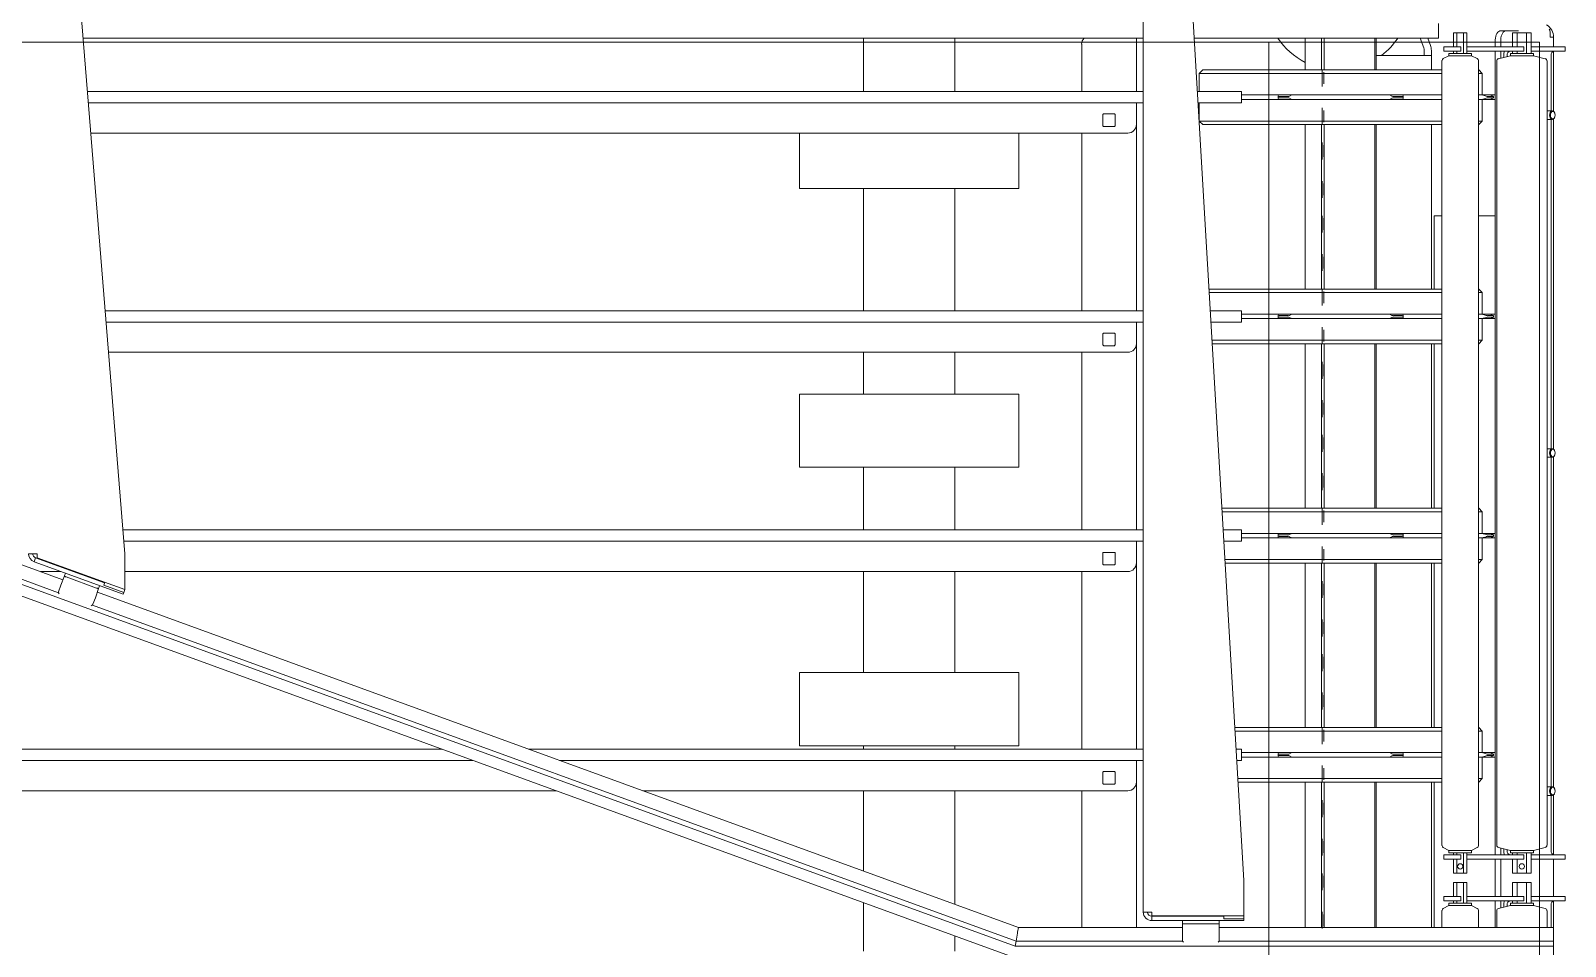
# Model space of a CAD drawing. Header units: millimetres. Extents: x -187347 to 135007, y -6415 to 292048.
# Drawn here: x -35767 to -34700, y 27703 to 28340 of the extents above; entities that cross this region are included whole.
import ezdxf

# ---------------------------------------------------------------- set-up
doc = ezdxf.new("R2010")
doc.units = ezdxf.units.MM
doc.header["$LTSCALE"] = 100
doc.layers.get('0').update_dxf_attribs({"lineweight": 18})
doc.layers.add('Layout Kromeka', color=1, linetype='Continuous', lineweight=5)

# ---------------------------------------------------------------- blocks, each defined once
blk = doc.blocks.new('A$Ca181df26')
at = {"color": 0}
for p, q in [((17.9, 295.5), (17.9, 1997.3)), ((206, 1997.3), (206, 295.5)), ((8.1, 931.5), (8.1, 923.8)), ((383.8, 931.5), (2142.1, 291.5)), ((8.1, 923.8), (382.4, 923.8)), ((8.1, 923.8), (8.1, 920.4)), ((8.1, 920.4), (8.1, 914.9)), ((8.1, 920.4), (240.7, 920.4)), ((240.7, 919.9), (240.7, 915.1)), ((266, 920.4), (381.8, 920.4)), ((266.1, 915.1), (266.1, 919.9)), ((380.8, 914.9), (381.8, 920.4)), ((381.8, 920.4), (382.4, 923.8)), ((381.8, 920.4), (1023.9, 686.7)), ((382.4, 923.8), (2140.8, 283.8)), ((424.4, 916.7), (424.4, 927.4)), ((487.9, 893.6), (487.9, 927.4)), ((8.1, 910.9), (8.1, 914.9)), ((8.1, 910.9), (240.7, 910.9)), ((8.1, 910.9), (8.1, 892.5)), ((9.9, 895.4), (9.9, 910.9)), ((12.7, 899.2), (12.7, 910.9)), ((47.6, 899.2), (47.6, 910.9)), ((48.7, 892.4), (48.7, 910.9)), ((60.3, 899), (60.3, 910.9)), ((85.7, 899), (85.7, 910.9)), ((91.1, 910.9), (91.1, 809.9)), ((93.1, 809.9), (93.1, 910.9)), ((131.4, 910.9), (131.4, 809.9)), ((132.4, 809.9), (132.4, 910.9)), ((167.5, 910.9), (167.5, 809.9)), ((169.4, 809.9), (169.4, 910.9)), ((180.9, 910.9), (180.9, 809.9)), ((240.7, 908.2), (240.7, 915.1)), ((240.7, 908.2), (240.7, 906.1)), ((264.5, 908.4), (242.2, 908.4)), ((266.1, 915.1), (266.1, 908.2)), ((266.1, 910.9), (380.1, 910.9)), ((266.1, 906.1), (266.1, 908.2)), ((298.1, 811.7), (298.1, 910.9)), ((336.2, 910.9), (336.2, 815.8)), ((380.7, 914.1), (380.1, 910.9)), ((380.1, 910.9), (1020.5, 677.8)), ((380.8, 914.9), (380.7, 914.1)), ((22.2, 895.6), (13.9, 897.7)), ((38.1, 895.6), (46.4, 897.7)), ((40.4, 896.2), (40.4, 895.4)), ((42.7, 895.4), (42.7, 896.8)), ((44.9, 892.4), (44.9, 897.3)), ((65.1, 895.6), (61.2, 897.6)), ((81, 895.6), (84.8, 897.6)), ((287.4, 906.1), (223.4, 906.1)), ((223.4, 906.1), (223.4, 904.8)), ((223.4, 902.8), (223.4, 904.8)), ((223.4, 904.8), (237.4, 904.8)), ((223.4, 902.8), (223.4, 878.1)), ((287.4, 902.8), (223.4, 902.8)), ((237.4, 902.8), (237.4, 904.8)), ((237.4, 903.1), (287.4, 903.1)), ((249.4, 903.1), (249.4, 902.8)), ((257.3, 903.1), (257.3, 902.8)), ((287.4, 906.1), (287.4, 903.1)), ((287.4, 900.1), (287.4, 902.8)), ((287.4, 900.1), (293.4, 900.1)), ((293.4, 900.1), (293.4, 230.9)), ((0, 892.4), (0.3, 892.4)), ((0, 889.4), (0, 892.4)), ((0.3, 889.4), (0, 889.4)), ((13.6, 892.4), (0.3, 892.4)), ((0.3, 889.4), (13.6, 889.4)), ((8.1, 889.4), (8.1, 863.4)), ((13.6, 892.4), (14, 892.4)), ((13.6, 889.4), (14, 889.4)), ((15.9, 892.4), (14, 892.4)), ((15.9, 889.4), (14, 889.4)), ((15.9, 892.4), (19.2, 892.4)), ((19.2, 889.4), (15.9, 889.4)), ((19.2, 892.4), (23.7, 892.4)), ((23.7, 889.4), (19.2, 889.4)), ((22.2, 895.6), (38.1, 895.6)), ((22.2, 895.6), (22.2, 894)), ((22.2, 894), (38.1, 894)), ((23.7, 894), (23.7, 879.7)), ((27, 894), (27, 879.7)), ((28.7, 892.4), (30.6, 892.4)), ((28.7, 892.4), (28.7, 889.4)), ((30.6, 889.4), (28.7, 889.4)), ((30.6, 892.4), (52.3, 892.4)), ((30.6, 889.4), (52.3, 889.4)), ((33.4, 894), (33.4, 892.4)), ((33.4, 889.4), (33.4, 879.7)), ((36.6, 894), (36.6, 892.4)), ((36.6, 889.4), (36.6, 879.7)), ((38.1, 895.6), (38.1, 894)), ((44.9, 863.4), (44.9, 889.4)), ((48.7, 863.4), (48.7, 889.4)), ((52.3, 892.4), (53.3, 892.4)), ((53.3, 889.4), (52.3, 889.4)), ((65.7, 892.4), (53.3, 892.4)), ((53.3, 889.4), (65.7, 889.4)), ((65.1, 895.6), (81, 895.6)), ((65.1, 895.6), (65.1, 894)), ((65.1, 894), (81, 894)), ((65.7, 892.4), (66.4, 892.4)), ((66.4, 889.4), (65.7, 889.4)), ((66.4, 892.4), (68.4, 892.4)), ((68.4, 889.4), (66.4, 889.4)), ((68.4, 894), (68.4, 879.7)), ((70.7, 894), (70.7, 879.7)), ((72.6, 892.4), (74.8, 892.4)), ((72.6, 889.4), (72.6, 892.4)), ((74.8, 889.4), (72.6, 889.4)), ((84.5, 892.4), (74.8, 892.4)), ((84.5, 889.4), (74.8, 889.4)), ((75.3, 894), (75.3, 892.4)), ((75.3, 889.4), (75.3, 879.7)), ((77.6, 894), (77.6, 892.4)), ((77.6, 889.4), (77.6, 879.7)), ((81, 895.6), (81, 894)), ((84.5, 892.4), (84.5, 889.4)), ((424.4, 815.8), (424.4, 894.8)), ((23.7, 879.7), (27, 879.7)), ((27, 879.7), (33.4, 879.7)), ((33.4, 879.7), (36.6, 879.7)), ((68.4, 879.7), (70.7, 879.7)), ((70.7, 879.7), (75.3, 879.7)), ((75.3, 879.7), (77.6, 879.7)), ((223.4, 878.1), (265.1, 172.8)), ((23.7, 873.1), (23.7, 858.9)), ((27, 873.1), (23.7, 873.1)), ((27, 873.1), (27, 858.9)), ((33.4, 873.1), (27, 873.1)), ((36.6, 873.1), (33.4, 873.1)), ((33.4, 873.1), (33.4, 863.4)), ((36.6, 873.1), (36.6, 863.4)), ((70.7, 873.1), (68.4, 873.1)), ((68.4, 873.1), (68.4, 858.9)), ((70.7, 873.1), (70.7, 858.9)), ((75.3, 873.1), (70.7, 873.1)), ((75.3, 873.1), (75.3, 863.4)), ((77.6, 873.1), (75.3, 873.1)), ((77.6, 873.1), (77.6, 863.4)), ((487.9, 815.8), (487.9, 871.7)), ((0, 863.4), (0.3, 863.4)), ((0, 863.4), (0, 860.4)), ((0.3, 860.4), (0, 860.4)), ((13.6, 863.4), (0.3, 863.4)), ((0.3, 860.4), (13.6, 860.4)), ((8.1, 860.4), (8.1, 818.6)), ((9.9, 819), (9.9, 857.4)), ((12.7, 308.4), (12.7, 853.7)), ((13.6, 863.4), (14, 863.4)), ((13.6, 860.4), (14, 860.4)), ((22.2, 857.3), (13.9, 855.2)), ((15.9, 863.4), (14, 863.4)), ((15.9, 860.4), (14, 860.4)), ((15.9, 863.4), (19.2, 863.4)), ((19.2, 860.4), (15.9, 860.4)), ((19.2, 863.4), (23.7, 863.4)), ((23.7, 860.4), (19.2, 860.4)), ((22.2, 858.9), (38.1, 858.9)), ((22.2, 858.9), (22.2, 857.3)), ((22.2, 857.3), (38.1, 857.3)), ((28.7, 863.4), (30.6, 863.4)), ((28.7, 863.4), (28.7, 860.4)), ((30.6, 860.4), (28.7, 860.4)), ((30.6, 863.4), (52.3, 863.4)), ((30.6, 860.4), (52.3, 860.4)), ((33.4, 860.4), (33.4, 858.9)), ((36.6, 860.4), (36.6, 858.9)), ((38.1, 858.9), (38.1, 857.3)), ((38.1, 857.3), (46.4, 855.2)), ((40.4, 857.4), (40.4, 856.7)), ((42.7, 856.1), (42.7, 857.4)), ((44.9, 855.6), (44.9, 860.4)), ((47.6, 308.4), (47.6, 853.7)), ((48.7, 301.6), (48.7, 860.4)), ((52.3, 863.4), (53.3, 863.4)), ((53.3, 860.4), (52.3, 860.4)), ((65.7, 863.4), (53.3, 863.4)), ((53.3, 860.4), (65.7, 860.4)), ((60.3, 308.2), (60.3, 853.9)), ((65.1, 857.3), (61.2, 855.3)), ((65.1, 858.9), (81, 858.9)), ((65.1, 858.9), (65.1, 857.3)), ((65.1, 857.3), (81, 857.3)), ((65.7, 863.4), (66.4, 863.4)), ((66.4, 860.4), (65.7, 860.4)), ((66.4, 863.4), (68.4, 863.4)), ((68.4, 860.4), (66.4, 860.4)), ((72.6, 863.4), (74.8, 863.4)), ((72.6, 860.4), (72.6, 863.4)), ((74.8, 860.4), (72.6, 860.4)), ((84.5, 863.4), (74.8, 863.4)), ((84.5, 860.4), (74.8, 860.4)), ((75.3, 860.4), (75.3, 858.9)), ((77.6, 860.4), (77.6, 858.9)), ((81, 858.9), (81, 857.3)), ((81, 857.3), (84.8, 855.3)), ((84.5, 863.4), (84.5, 860.4)), ((85.7, 308.2), (85.7, 853.9)), ((7.3, 817.4), (7.4, 817.6)), ((7.3, 814.6), (7.4, 814.4)), ((8.1, 813.4), (8.1, 583.7)), ((12.7, 819), (9, 819)), ((12.7, 813), (9, 813)), ((9.9, 584), (9.9, 813)), ((298.4, 811.7), (298.1, 811.7)), ((298.1, 809.8), (298.1, 811.7)), ((304.1, 815.8), (641.2, 815.8)), ((313.2, 811.2), (321.1, 811.2)), ((701.4, 815.8), (2662.1, 815.8)), ((60.2, 809.9), (57.7, 807.4)), ((60.3, 807.4), (57.7, 807.4)), ((57.7, 792.4), (57.7, 807.4)), ((60.2, 809.9), (60.3, 809.9)), ((85.7, 809.9), (227.4, 809.9)), ((227.6, 807.4), (85.7, 807.4)), ((298.1, 795.3), (298.1, 809.8)), ((312.9, 802.9), (312.9, 810.8)), ((321.1, 802.5), (313.2, 802.5)), ((321.5, 810.8), (321.5, 802.9)), ((52.3, 792.4), (48.7, 792.4)), ((50, 790.3), (50, 791.4)), ((50.2, 791.4), (53.9, 791.4)), ((53.9, 790.3), (50.2, 790.3)), ((52.3, 792.4), (50.3, 791.6)), ((50.3, 790.1), (52.3, 789.3)), ((58, 792.4), (52.3, 792.4)), ((55.1, 791.6), (58, 792.4)), ((58, 789.3), (55.1, 790.1)), ((60.3, 792.4), (58, 792.4)), ((85.7, 792.4), (90.8, 792.4)), ((112.3, 792.4), (90.8, 792.4)), ((112.9, 792.4), (112.3, 792.4)), ((112.9, 792.4), (112.7, 791.6)), ((112.7, 790.2), (112.7, 791.5)), ((112.7, 790.1), (112.9, 789.3)), ((122.2, 792.4), (112.9, 792.4)), ((113.4, 791.4), (119.3, 791.4)), ((119.3, 790.3), (113.4, 790.3)), ((120.5, 791.6), (122.2, 792.4)), ((122.2, 789.3), (120.5, 790.1)), ((125.3, 792.4), (122.2, 792.4)), ((126.7, 792.4), (125.3, 792.4)), ((148.3, 792.4), (126.7, 792.4)), ((148.3, 792.4), (164, 792.4)), ((185.6, 792.4), (164, 792.4)), ((187, 792.4), (185.6, 792.4)), ((190.1, 792.4), (187, 792.4)), ((199.4, 792.4), (190.1, 792.4)), ((190.1, 792.4), (191.8, 791.6)), ((191.8, 790.1), (190.1, 789.3)), ((192.9, 791.4), (198.8, 791.4)), ((198.8, 790.3), (192.9, 790.3)), ((199.5, 791.6), (199.4, 792.4)), ((200, 792.4), (199.4, 792.4)), ((199.4, 789.3), (199.5, 790.1)), ((199.5, 790.2), (199.5, 791.5)), ((221.5, 792.4), (200, 792.4)), ((221.5, 792.4), (225, 792.4)), ((225, 794.8), (225, 793.2)), ((228.3, 794.8), (225, 794.8)), ((225, 788.5), (225, 793.2)), ((699.1, 794.8), (293.4, 794.8)), ((298.1, 794.8), (298.1, 795.3)), ((2736.1, 794.8), (759.2, 794.8)), ((48.7, 789.3), (52.3, 789.3)), ((52.3, 789.3), (58, 789.3)), ((57.7, 774.3), (57.7, 789.3)), ((58, 789.3), (60.3, 789.3)), ((90.8, 789.3), (85.7, 789.3)), ((90.8, 789.3), (112.3, 789.3)), ((112.3, 789.3), (112.9, 789.3)), ((112.9, 789.3), (122.2, 789.3)), ((122.2, 789.3), (125.3, 789.3)), ((125.3, 789.3), (126.7, 789.3)), ((126.7, 789.3), (148.3, 789.3)), ((164, 789.3), (148.3, 789.3)), ((164, 789.3), (185.6, 789.3)), ((185.6, 789.3), (187, 789.3)), ((187, 789.3), (190.1, 789.3)), ((190.1, 789.3), (199.4, 789.3)), ((199.4, 789.3), (200, 789.3)), ((200, 789.3), (221.5, 789.3)), ((225, 789.3), (221.5, 789.3)), ((225, 788.5), (225, 786.9)), ((225, 786.9), (228.8, 786.9)), ((293.4, 786.9), (720.7, 786.9)), ((298.1, 659.3), (298.1, 786.9)), ((336.2, 786.9), (336.2, 663.4)), ((379.9, 784.5), (532.3, 784.5)), ((379.9, 784.5), (379.9, 733.7)), ((424.4, 784.5), (424.4, 786.9)), ((487.9, 784.5), (487.9, 786.9)), ((532.3, 784.5), (532.3, 733.7)), ((780.9, 786.9), (2736.1, 786.9)), ((60.3, 774.3), (57.7, 774.3)), ((60.2, 771.8), (57.7, 774.3)), ((60.2, 771.8), (60.3, 771.8)), ((229.5, 774.3), (85.7, 774.3)), ((85.7, 771.8), (229.7, 771.8)), ((91.1, 771.8), (91.1, 657.5)), ((93.1, 657.5), (93.1, 771.8)), ((131.4, 771.8), (131.4, 657.5)), ((132.4, 657.5), (132.4, 771.8)), ((167.5, 771.8), (167.5, 657.5)), ((169.4, 657.5), (169.4, 771.8)), ((180.9, 771.8), (180.9, 657.5)), ((532.3, 733.7), (379.9, 733.7)), ((424.4, 663.4), (424.4, 733.7)), ((487.9, 663.4), (487.9, 733.7)), ((1023.6, 686.2), (1021.9, 681.6)), ((1001.4, 676), (1002.1, 677.9)), ((1062.4, 653.8), (1001.4, 676)), ((1001.4, 676), (1001.4, 651)), ((1002.6, 679.2), (1002.1, 677.9)), ((1002.1, 677.9), (1016.1, 672.8)), ((1064.4, 656.7), (1002.6, 679.2)), ((1015.4, 670.9), (1016.1, 672.8)), ((1019.6, 675.2), (1018.9, 673.3)), ((1019.6, 675.2), (1021.9, 681.6)), ((1042.1, 667.2), (1021.1, 674.9)), ((1045.8, 673), (1043.4, 666.5)), ((1045.8, 673), (1047.4, 677.5)), ((1047.5, 678.1), (1805.8, 402.1)), ((304.1, 663.4), (1001.4, 663.4)), ((1015.5, 671.3), (1063.4, 653.8)), ((1026, 667.5), (1025.9, 667.1)), ((1033.5, 664.7), (1033.4, 664.4)), ((1036, 663.4), (1037, 663.4)), ((1042.7, 664.6), (1043.4, 666.5)), ((1044.4, 669.1), (1802.4, 393.2)), ((1045.8, 663.4), (1059.9, 663.4)), ((60.2, 657.5), (57.7, 655)), ((60.3, 655), (57.7, 655)), ((57.7, 640), (57.7, 655)), ((60.2, 657.5), (60.3, 657.5)), ((85.7, 657.5), (236.4, 657.5)), ((236.6, 655), (85.7, 655)), ((298.4, 659.3), (298.1, 659.3)), ((298.1, 657.4), (298.1, 659.3)), ((298.1, 642.9), (298.1, 657.4)), ((312.9, 650.5), (312.9, 658.4)), ((313.2, 658.8), (321.1, 658.8)), ((321.5, 658.4), (321.5, 650.5)), ((1001.4, 651), (1040, 172.7)), ((1062.4, 651), (1062.4, 653.8)), ((1062.4, 651), (1065.4, 651)), ((1063.4, 653.8), (1064.4, 656.7)), ((1065.4, 651), (1068.4, 651)), ((225, 642.4), (225, 640.8)), ((237.3, 642.4), (225, 642.4)), ((225, 636.1), (225, 640.8)), ((1002.1, 642.4), (293.4, 642.4)), ((298.1, 642.4), (298.1, 642.9)), ((321.1, 650.1), (313.2, 650.1)), ((52.3, 640), (48.7, 640)), ((48.7, 636.9), (52.3, 636.9)), ((50, 637.9), (50, 639)), ((50.2, 639), (53.9, 639)), ((53.9, 637.9), (50.2, 637.9)), ((52.3, 640), (50.3, 639.2)), ((50.3, 637.7), (52.3, 636.9)), ((58, 640), (52.3, 640)), ((52.3, 636.9), (58, 636.9)), ((55.1, 639.2), (58, 640)), ((58, 636.9), (55.1, 637.7)), ((57.7, 621.9), (57.7, 636.9)), ((60.3, 640), (58, 640)), ((58, 636.9), (60.3, 636.9)), ((85.7, 640), (90.8, 640)), ((90.8, 636.9), (85.7, 636.9)), ((112.3, 640), (90.8, 640)), ((90.8, 636.9), (112.3, 636.9)), ((112.9, 640), (112.3, 640)), ((112.3, 636.9), (112.9, 636.9)), ((112.9, 640), (112.7, 639.2)), ((112.7, 637.8), (112.7, 639.1)), ((112.7, 637.7), (112.9, 636.9)), ((122.2, 640), (112.9, 640)), ((112.9, 636.9), (122.2, 636.9)), ((113.4, 639), (119.3, 639)), ((119.3, 637.9), (113.4, 637.9)), ((120.5, 639.2), (122.2, 640)), ((122.2, 636.9), (120.5, 637.7)), ((125.3, 640), (122.2, 640)), ((122.2, 636.9), (125.3, 636.9)), ((126.7, 640), (125.3, 640)), ((125.3, 636.9), (126.7, 636.9)), ((148.3, 640), (126.7, 640)), ((126.7, 636.9), (148.3, 636.9)), ((148.3, 640), (164, 640)), ((164, 636.9), (148.3, 636.9)), ((185.6, 640), (164, 640)), ((164, 636.9), (185.6, 636.9)), ((187, 640), (185.6, 640)), ((185.6, 636.9), (187, 636.9)), ((190.1, 640), (187, 640)), ((187, 636.9), (190.1, 636.9)), ((199.4, 640), (190.1, 640)), ((190.1, 640), (191.8, 639.2)), ((191.8, 637.7), (190.1, 636.9)), ((190.1, 636.9), (199.4, 636.9)), ((192.9, 639), (198.8, 639)), ((198.8, 637.9), (192.9, 637.9)), ((199.5, 639.2), (199.4, 640)), ((200, 640), (199.4, 640)), ((199.4, 636.9), (199.5, 637.7)), ((199.4, 636.9), (200, 636.9)), ((199.5, 637.8), (199.5, 639.1)), ((221.5, 640), (200, 640)), ((200, 636.9), (221.5, 636.9)), ((221.5, 640), (225, 640)), ((225, 636.9), (221.5, 636.9)), ((225, 636.1), (225, 634.5)), ((225, 634.5), (237.8, 634.5)), ((293.4, 634.5), (1002.7, 634.5)), ((298.1, 506.9), (298.1, 634.5)), ((336.2, 634.5), (336.2, 511)), ((424.4, 590.8), (424.4, 634.5)), ((487.9, 590.8), (487.9, 634.5)), ((60.3, 621.9), (57.7, 621.9)), ((60.2, 619.4), (57.7, 621.9)), ((60.2, 619.4), (60.3, 619.4)), ((238.5, 621.9), (85.7, 621.9)), ((85.7, 619.4), (238.7, 619.4)), ((91.1, 619.4), (91.1, 505.1)), ((93.1, 505.1), (93.1, 619.4)), ((131.4, 619.4), (131.4, 505.1)), ((132.4, 505.1), (132.4, 619.4)), ((167.5, 619.4), (167.5, 505.1)), ((169.4, 505.1), (169.4, 619.4)), ((180.9, 619.4), (180.9, 505.1)), ((379.9, 590.8), (532.3, 590.8)), ((379.9, 590.8), (379.9, 540)), ((532.3, 590.8), (532.3, 540)), ((7.3, 582.5), (7.4, 582.7)), ((7.3, 579.6), (7.4, 579.4)), ((8.1, 578.4), (8.1, 348.7)), ((12.7, 584), (9, 584)), ((12.7, 578), (9, 578)), ((9.9, 349.1), (9.9, 578)), ((532.3, 540), (379.9, 540)), ((424.4, 511), (424.4, 540)), ((487.9, 511), (487.9, 540)), ((60.2, 505.1), (57.7, 502.6)), ((60.3, 502.6), (57.7, 502.6)), ((57.7, 487.6), (57.7, 502.6)), ((60.2, 505.1), (60.3, 505.1)), ((85.7, 505.1), (245.4, 505.1)), ((245.6, 502.6), (85.7, 502.6)), ((298.4, 506.9), (298.1, 506.9)), ((298.1, 505), (298.1, 506.9)), ((298.1, 490.5), (298.1, 505)), ((304.1, 511), (1012.7, 511)), ((312.9, 498.1), (312.9, 506)), ((313.2, 506.4), (321.1, 506.4)), ((321.5, 506), (321.5, 498.1)), ((321.1, 497.7), (313.2, 497.7)), ((52.3, 487.6), (48.7, 487.6)), ((48.7, 484.5), (52.3, 484.5)), ((50, 485.5), (50, 486.6)), ((50.2, 486.6), (53.9, 486.6)), ((53.9, 485.5), (50.2, 485.5)), ((52.3, 487.6), (50.3, 486.8)), ((50.3, 485.3), (52.3, 484.5)), ((58, 487.6), (52.3, 487.6)), ((52.3, 484.5), (58, 484.5)), ((55.1, 486.8), (58, 487.6)), ((58, 484.5), (55.1, 485.3)), ((57.7, 469.5), (57.7, 484.5)), ((60.3, 487.6), (58, 487.6)), ((58, 484.5), (60.3, 484.5)), ((85.7, 487.6), (90.8, 487.6)), ((90.8, 484.5), (85.7, 484.5)), ((112.3, 487.6), (90.8, 487.6)), ((90.8, 484.5), (112.3, 484.5)), ((112.9, 487.6), (112.3, 487.6)), ((112.3, 484.5), (112.9, 484.5)), ((112.9, 487.6), (112.7, 486.8)), ((112.7, 485.4), (112.7, 486.7)), ((112.7, 485.3), (112.9, 484.5)), ((122.2, 487.6), (112.9, 487.6)), ((112.9, 484.5), (122.2, 484.5)), ((113.4, 486.6), (119.3, 486.6)), ((119.3, 485.5), (113.4, 485.5)), ((120.5, 486.8), (122.2, 487.6)), ((122.2, 484.5), (120.5, 485.3)), ((125.3, 487.6), (122.2, 487.6)), ((122.2, 484.5), (125.3, 484.5)), ((126.7, 487.6), (125.3, 487.6)), ((125.3, 484.5), (126.7, 484.5)), ((148.3, 487.6), (126.7, 487.6)), ((126.7, 484.5), (148.3, 484.5)), ((148.3, 487.6), (164, 487.6)), ((164, 484.5), (148.3, 484.5)), ((185.6, 487.6), (164, 487.6)), ((164, 484.5), (185.6, 484.5)), ((187, 487.6), (185.6, 487.6)), ((185.6, 484.5), (187, 484.5)), ((190.1, 487.6), (187, 487.6)), ((187, 484.5), (190.1, 484.5)), ((199.4, 487.6), (190.1, 487.6)), ((190.1, 487.6), (191.8, 486.8)), ((191.8, 485.3), (190.1, 484.5)), ((190.1, 484.5), (199.4, 484.5)), ((192.9, 486.6), (198.8, 486.6)), ((198.8, 485.5), (192.9, 485.5)), ((199.5, 486.8), (199.4, 487.6)), ((200, 487.6), (199.4, 487.6)), ((199.4, 484.5), (199.5, 485.3)), ((199.4, 484.5), (200, 484.5)), ((199.5, 485.4), (199.5, 486.7)), ((221.5, 487.6), (200, 487.6)), ((200, 484.5), (221.5, 484.5)), ((221.5, 487.6), (225, 487.6)), ((225, 484.5), (221.5, 484.5)), ((225, 490), (225, 488.4)), ((246.3, 490), (225, 490)), ((225, 483.7), (225, 488.4)), ((225, 483.7), (225, 482.1)), ((225, 482.1), (246.8, 482.1)), ((1014.4, 490), (293.4, 490)), ((293.4, 482.1), (1015, 482.1)), ((298.1, 490), (298.1, 490.5)), ((298.1, 354.5), (298.1, 482.1)), ((336.2, 482.1), (336.2, 358.6)), ((424.4, 397.1), (424.4, 482.1)), ((487.9, 397.1), (487.9, 482.1)), ((60.3, 469.5), (57.7, 469.5)), ((60.2, 467), (57.7, 469.5)), ((247.5, 469.5), (85.7, 469.5)), ((60.2, 467), (60.3, 467)), ((85.7, 467), (247.7, 467)), ((91.1, 467), (91.1, 416.2)), ((93.1, 352.7), (93.1, 467)), ((131.4, 467), (131.4, 352.7)), ((132.4, 352.7), (132.4, 467)), ((167.5, 467), (167.5, 352.7)), ((169.4, 352.7), (169.4, 467)), ((180.9, 467), (180.9, 352.7)), ((60.3, 416.2), (48.7, 416.2)), ((89.3, 416.2), (85.7, 416.2)), ((89.3, 416.2), (91.1, 416.2)), ((379.9, 397.1), (532.3, 397.1)), ((379.9, 397.1), (379.9, 358.6)), ((532.3, 397.1), (532.3, 358.6)), ((60.2, 352.7), (57.7, 350.2)), ((60.2, 352.7), (60.3, 352.7)), ((85.7, 352.7), (252, 352.7)), ((252, 352.7), (254.6, 350.2)), ((298.4, 354.5), (298.1, 354.5)), ((298.1, 352.6), (298.1, 354.5)), ((298.1, 338.1), (298.1, 352.6)), ((304.1, 358.6), (1025, 358.6)), ((312.9, 345.7), (312.9, 353.6)), ((313.2, 354), (321.1, 354)), ((321.5, 353.6), (321.5, 345.7)), ((7.3, 347.5), (7.4, 347.7)), ((7.3, 344.7), (7.4, 344.5)), ((8.1, 343.5), (8.1, 301.7)), ((12.7, 349.1), (9, 349.1)), ((12.7, 343.1), (9, 343.1)), ((9.9, 304.6), (9.9, 343.1)), ((60.3, 350.2), (57.7, 350.2)), ((57.7, 335.2), (57.7, 350.2)), ((254.6, 350.2), (85.7, 350.2)), ((254.6, 337.6), (254.6, 350.2)), ((321.1, 345.3), (313.2, 345.3)), ((52.3, 335.2), (48.7, 335.2)), ((48.7, 332.1), (52.3, 332.1)), ((50, 333.1), (50, 334.2)), ((50.2, 334.2), (53.9, 334.2)), ((53.9, 333.1), (50.2, 333.1)), ((52.3, 335.2), (50.3, 334.4)), ((50.3, 332.9), (52.3, 332.1)), ((58, 335.2), (52.3, 335.2)), ((52.3, 332.1), (58, 332.1)), ((55.1, 334.4), (58, 335.2)), ((58, 332.1), (55.1, 332.9)), ((57.7, 317.1), (57.7, 332.1)), ((60.3, 335.2), (58, 335.2)), ((58, 332.1), (60.3, 332.1)), ((85.7, 335.2), (90.8, 335.2)), ((90.8, 332.1), (85.7, 332.1)), ((112.3, 335.2), (90.8, 335.2)), ((90.8, 332.1), (112.3, 332.1)), ((112.9, 335.2), (112.3, 335.2)), ((112.3, 332.1), (112.9, 332.1)), ((112.9, 335.2), (112.7, 334.4)), ((112.7, 333), (112.7, 334.3)), ((112.7, 332.9), (112.9, 332.1)), ((122.2, 335.2), (112.9, 335.2)), ((112.9, 332.1), (122.2, 332.1)), ((113.4, 334.2), (119.3, 334.2)), ((119.3, 333.1), (113.4, 333.1)), ((120.5, 334.4), (122.2, 335.2)), ((122.2, 332.1), (120.5, 332.9)), ((125.3, 335.2), (122.2, 335.2)), ((122.2, 332.1), (125.3, 332.1)), ((126.7, 335.2), (125.3, 335.2)), ((125.3, 332.1), (126.7, 332.1)), ((148.3, 335.2), (126.7, 335.2)), ((126.7, 332.1), (148.3, 332.1)), ((148.3, 335.2), (164, 335.2)), ((164, 332.1), (148.3, 332.1)), ((185.6, 335.2), (164, 335.2)), ((164, 332.1), (185.6, 332.1)), ((187, 335.2), (185.6, 335.2)), ((185.6, 332.1), (187, 332.1)), ((190.1, 335.2), (187, 335.2)), ((187, 332.1), (190.1, 332.1)), ((199.4, 335.2), (190.1, 335.2)), ((190.1, 335.2), (191.8, 334.4)), ((191.8, 332.9), (190.1, 332.1)), ((190.1, 332.1), (199.4, 332.1)), ((192.9, 334.2), (198.8, 334.2)), ((198.8, 333.1), (192.9, 333.1)), ((199.5, 334.4), (199.4, 335.2)), ((200, 335.2), (199.4, 335.2)), ((199.4, 332.1), (199.5, 332.9)), ((199.4, 332.1), (200, 332.1)), ((199.5, 333), (199.5, 334.3)), ((221.5, 335.2), (200, 335.2)), ((200, 332.1), (221.5, 332.1)), ((221.5, 335.2), (225, 335.2)), ((225, 332.1), (221.5, 332.1)), ((225, 337.6), (225, 336)), ((255.3, 337.6), (225, 337.6)), ((225, 331.3), (225, 336)), ((225, 331.3), (225, 329.7)), ((1026.7, 337.6), (293.4, 337.6)), ((298.1, 337.6), (298.1, 338.1)), ((225, 329.7), (255.8, 329.7)), ((254.6, 317.1), (254.6, 329.7)), ((293.4, 329.7), (1027.3, 329.7)), ((298.1, 292.5), (298.1, 329.7)), ((336.2, 329.7), (336.2, 296.9)), ((424.4, 292.5), (424.4, 329.7)), ((487.9, 292.5), (487.9, 329.7)), ((60.3, 317.1), (57.7, 317.1)), ((60.2, 314.6), (57.7, 317.1)), ((60.2, 314.6), (60.3, 314.6)), ((254.6, 317.1), (85.7, 317.1)), ((85.7, 314.6), (252, 314.6)), ((93.1, 304.6), (93.1, 314.6)), ((131.4, 314.6), (131.4, 292.5)), ((132.4, 292.5), (132.4, 314.6)), ((167.5, 314.6), (167.5, 292.5)), ((169.4, 292.5), (169.4, 314.6)), ((180.9, 314.6), (180.9, 292.5)), ((252, 314.6), (254.6, 317.1)), ((0, 301.6), (0.3, 301.6)), ((0, 298.6), (0, 301.6)), ((13.6, 301.6), (0.3, 301.6)), ((13.6, 301.6), (14, 301.6)), ((22.2, 304.8), (13.9, 306.9)), ((15.9, 301.6), (14, 301.6)), ((15.9, 301.6), (19.2, 301.6)), ((19.2, 301.6), (23.7, 301.6)), ((22.2, 304.8), (38.1, 304.8)), ((22.2, 304.8), (22.2, 303.2)), ((22.2, 303.2), (38.1, 303.2)), ((23.7, 303.2), (23.7, 288.9)), ((27, 303.2), (27, 288.9)), ((28.7, 301.6), (30.6, 301.6)), ((28.7, 301.6), (28.7, 298.6)), ((30.6, 301.6), (52.3, 301.6)), ((33.4, 303.2), (33.4, 301.6)), ((36.6, 303.2), (36.6, 301.6)), ((38.1, 304.8), (46.4, 306.9)), ((38.1, 304.8), (38.1, 303.2)), ((40.4, 305.4), (40.4, 304.6)), ((42.7, 304.6), (42.7, 306)), ((44.9, 301.6), (44.9, 306.5)), ((52.3, 301.6), (53.3, 301.6)), ((65.7, 301.6), (53.3, 301.6)), ((65.1, 304.8), (61.2, 306.8)), ((65.1, 304.8), (81, 304.8)), ((65.1, 304.8), (65.1, 303.2)), ((65.1, 303.2), (81, 303.2)), ((65.7, 301.6), (66.4, 301.6)), ((66.4, 301.6), (68.4, 301.6)), ((68.4, 303.2), (68.4, 288.9)), ((70.7, 303.2), (70.7, 288.9)), ((72.6, 301.6), (74.8, 301.6)), ((72.6, 298.6), (72.6, 301.6)), ((84.5, 301.6), (74.8, 301.6)), ((75.3, 303.2), (75.3, 301.6)), ((77.6, 303.2), (77.6, 301.6)), ((81, 304.8), (84.8, 306.8)), ((81, 304.8), (81, 303.2)), ((84.5, 301.6), (84.5, 298.6)), ((93.1, 304.6), (93.1, 301.3)), ((93.1, 304.6), (100.5, 304.6)), ((93.1, 301.1), (93.1, 301.3)), ((98.1, 301.3), (98.1, 304.6)), ((98.1, 301.3), (98.1, 301.1)), ((98.4, 299.4), (100.9, 292.5)), ((131.4, 304.6), (100.5, 304.6)), ((0.3, 298.6), (0, 298.6)), ((0.3, 298.6), (13.6, 298.6)), ((8.1, 298.6), (8.1, 292)), ((8.1, 292), (10.5, 292)), ((10.5, 288.8), (10.5, 292)), ((13.6, 298.6), (14, 298.6)), ((15.9, 298.6), (14, 298.6)), ((19.2, 298.6), (15.9, 298.6)), ((17.9, 295.5), (147.6, 295.5)), ((23.7, 298.6), (19.2, 298.6)), ((23.7, 288.9), (27, 288.9)), ((27, 288.9), (33.4, 288.9)), ((30.6, 298.6), (28.7, 298.6)), ((30.6, 298.6), (52.3, 298.6)), ((33.4, 298.6), (33.4, 288.9)), ((33.4, 288.9), (36.6, 288.9)), ((36.6, 298.6), (36.6, 288.9)), ((44.9, 293.8), (44.9, 298.6)), ((48.7, 293.8), (48.7, 298.6)), ((53.3, 298.6), (52.3, 298.6)), ((53.3, 298.6), (65.7, 298.6)), ((66.4, 298.6), (65.7, 298.6)), ((68.4, 298.6), (66.4, 298.6)), ((68.4, 288.9), (70.7, 288.9)), ((70.7, 288.9), (75.3, 288.9)), ((74.8, 298.6), (72.6, 298.6)), ((84.5, 298.6), (74.8, 298.6)), ((75.3, 298.6), (75.3, 288.9)), ((75.3, 288.9), (77.6, 288.9)), ((77.6, 298.6), (77.6, 288.9)), ((88.1, 292.5), (258, 292.5)), ((88.1, 292.5), (88.1, 282.5)), ((95.6, 292.5), (93.7, 297.7)), ((206, 295.5), (147.6, 295.5)), ((206, 295.5), (236.2, 295.5)), ((2725.7, 295.5), (236.2, 295.5)), ((293.4, 292.5), (1030.3, 292.5)), ((40.8, 287.4), (32.6, 287.4)), ((40.8, 287.4), (44.6, 287.4))]:
    blk.add_line(p, q, dxfattribs=at)
for centre in [(30.2, 868.4), (73, 868.4)]:
    blk.add_circle(centre, 1.84, dxfattribs=at)
for centre, radius, start, end in [((14.3, 899.2), 1.59, 180, 255.9638), ((46, 899.2), 1.59, 284.0362, 0), ((61.9, 899), 1.59, 180, 243.4349), ((84.1, 899), 1.59, 296.5651, 0), ((287.4, 900.1), 6, 0, 90), ((287.4, 900.1), 3, 0, 90), ((14.3, 853.7), 1.59, 104.0362, 180), ((46, 853.7), 1.59, 0, 75.9638), ((61.9, 853.9), 1.59, 116.5651, 180), ((84.1, 853.9), 1.59, 0, 63.4349), ((304.1, 809.8), 6, 90, 180), ((317.2, 806.8), 5.84, 132.3575, 137.6425), ((317.2, 806.8), 5.84, 42.3575, 47.6425), ((317.2, 806.8), 5.84, 222.3575, 227.6425), ((317.2, 806.8), 5.84, 312.3575, 317.6425), ((304.1, 657.4), 6, 90, 180), ((317.2, 654.4), 5.84, 132.3575, 137.6425), ((317.2, 654.4), 5.84, 42.3575, 47.6425), ((1062.4, 651), 3, 0, 70), ((1062.4, 651), 6, 0, 70), ((317.2, 654.4), 5.84, 222.3575, 227.6425), ((317.2, 654.4), 5.84, 312.3575, 317.6425), ((304.1, 505), 6, 90, 180), ((317.2, 502), 5.84, 132.3575, 137.6425), ((317.2, 502), 5.84, 42.3575, 47.6425), ((317.2, 502), 5.84, 222.3575, 227.6425), ((317.2, 502), 5.84, 312.3575, 317.6425), ((304.1, 352.6), 6, 90, 180), ((317.2, 349.6), 5.84, 132.3575, 137.6425), ((317.2, 349.6), 5.84, 42.3575, 47.6425), ((317.2, 349.6), 5.84, 222.3575, 227.6425), ((317.2, 349.6), 5.84, 312.3575, 317.6425), ((158.1, 264.9), 50, 33.5448, 62.9601), ((14.3, 308.4), 1.59, 180, 255.9638), ((46, 308.4), 1.59, 284.0362, 0), ((61.9, 308.2), 1.59, 180, 243.4349), ((84.1, 308.2), 1.59, 296.5651, 0), ((103.1, 301.1), 10, 180, 200), ((103.1, 301.1), 5, 180, 200), ((158.1, 264.9), 50, 127.5256, 146.4552), ((18.1, 292), 10, 180, 240), ((329.9, 296.9), 6.35, 316.3196, 0)]:
    blk.add_arc(centre, radius, start, end, dxfattribs=at)
for centre, major_axis, ratio, start_param, end_param in [((242.2, 919.9), (-1.52, 0), 0.965926, 5.277422, 6.283185), ((264.5, 919.9), (1.52, 0), 0.965926, 0, 1.005763), ((168, 905.8), (0, -8.47), 0.00667, 4.214648, 5.21013), ((169.1, 905.8), (0, 9.53), 0.00667, 0.906164, 2.235429), ((7.6, 895.4), (0, -3), 0.766044, 0, 1.570796), ((38.2, 895.4), (0, -3), 0.766044, 0, 1.570796), ((38.2, 895.4), (0, -6), 0.766044, 1.047198, 1.570796), ((168, 879.1), (0, -8.47), 0.00667, 4.214648, 5.21013), ((169.1, 879.1), (0, 9.53), 0.00667, 0.906164, 2.235429), ((7.6, 857.4), (0, 3), 0.766044, 4.712389, 6.283185), ((38.2, 857.4), (0, 3), 0.766044, 4.712389, 6.283185), ((38.2, 857.4), (0, 6), 0.766044, 4.712389, 5.235988), ((168, 855), (0, -8.47), 0.00667, 4.214648, 5.21013), ((169.1, 855), (0, 9.53), 0.00667, 0.906164, 2.235429), ((168, 828.3), (0, -8.47), 0.00667, 4.214648, 5.21013), ((169.1, 828.3), (0, 9.53), 0.00667, 0.906164, 2.235429), ((9, 816), (0, -3), 0.642788, 5.287559, 10.420404), ((168, 804.2), (0, -8.47), 0.00667, 4.214648, 5.21013), ((169.1, 804.2), (0, 9.53), 0.00667, 0.906164, 2.235429), ((51.1, 791.6), (-1.02, -0.22), 0.149612, 5.569467, 6.878464), ((51.1, 790.1), (1.02, -0.22), 0.149612, 2.546314, 3.855311), ((54.7, 791.6), (-1.02, -0.22), 0.149612, 0.595278, 1.904275), ((54.7, 790.1), (1.02, -0.22), 0.149612, 1.237317, 2.546314), ((113.8, 791.6), (-1.02, -0.09), 0.251789, 6.208665, 7.517662), ((113.8, 790.1), (1.02, -0.09), 0.251789, 1.907116, 3.216113), ((119.6, 791.6), (-1.02, -0.09), 0.251789, 1.234477, 2.543474), ((119.6, 790.1), (1.02, -0.09), 0.251789, 0.598119, 1.907116), ((192.6, 791.6), (-1.02, 0.09), 0.251789, 0.598119, 1.907116), ((192.6, 790.1), (1.02, 0.09), 0.251789, 1.234477, 2.543474), ((198.5, 791.6), (-1.02, 0.09), 0.251789, 1.907116, 3.216113), ((198.5, 790.1), (1.02, 0.09), 0.251789, 6.208665, 7.517662), ((168, 777.5), (0, -8.47), 0.00667, 4.214648, 5.21013), ((169.1, 777.5), (0, 9.53), 0.00667, 0.906164, 2.235429), ((169.1, 753.4), (0, 9.53), 0.00667, 0.906164, 2.235429), ((168, 753.4), (0, -8.47), 0.00667, 4.214648, 5.21013), ((168, 726.7), (0, -8.47), 0.00667, 4.214648, 5.21013), ((169.1, 726.7), (0, 9.53), 0.00667, 0.906164, 2.235429), ((168, 702.6), (0, -8.47), 0.00667, 4.214648, 5.21013), ((169.1, 702.6), (0, 9.53), 0.00667, 0.906164, 2.235429), ((1025, 685.7), (-1.43, 0.52), 0.965926, 5.16127, 6.283185), ((168, 675.9), (0, -8.47), 0.00667, 4.214648, 5.21013), ((169.1, 675.9), (0, 9.53), 0.00667, 0.906164, 2.235429), ((1046, 678), (1.43, -0.52), 0.965926, 0, 1.121916), ((168, 651.8), (0, -8.47), 0.00667, 4.214648, 5.21013), ((169.1, 651.8), (0, 9.53), 0.00667, 0.906164, 2.235429), ((51.1, 639.2), (-1.02, -0.22), 0.149612, 5.569467, 6.878464), ((51.1, 637.7), (1.02, -0.22), 0.149612, 2.546314, 3.855311), ((54.7, 639.2), (-1.02, -0.22), 0.149612, 0.595278, 1.904275), ((54.7, 637.7), (1.02, -0.22), 0.149612, 1.237317, 2.546314), ((113.8, 639.2), (-1.02, -0.09), 0.251789, 6.208665, 7.517662), ((113.8, 637.7), (1.02, -0.09), 0.251789, 1.907116, 3.216113), ((119.6, 639.2), (-1.02, -0.09), 0.251789, 1.234477, 2.543474), ((119.6, 637.7), (1.02, -0.09), 0.251789, 0.598119, 1.907116), ((169.1, 625.1), (0, 9.53), 0.00667, 0.906164, 2.235429), ((192.6, 639.2), (-1.02, 0.09), 0.251789, 0.598119, 1.907116), ((192.6, 637.7), (1.02, 0.09), 0.251789, 1.234477, 2.543474), ((198.5, 639.2), (-1.02, 0.09), 0.251789, 1.907116, 3.216113), ((198.5, 637.7), (1.02, 0.09), 0.251789, 6.208665, 7.517662), ((168, 625.1), (0, -8.47), 0.00667, 4.214648, 5.21013), ((168, 601), (0, -8.47), 0.00667, 4.214648, 5.21013), ((169.1, 601), (0, 9.53), 0.00667, 0.906164, 2.235429), ((9, 581), (0, -3), 0.642788, 5.287559, 10.420404), ((168, 574.3), (0, -8.47), 0.00667, 4.214648, 5.21013), ((169.1, 574.3), (0, 9.53), 0.00667, 0.906164, 2.235429), ((169.1, 550.2), (0, 9.53), 0.00667, 0.906164, 2.235429), ((168, 550.2), (0, -8.47), 0.00667, 4.214648, 5.21013), ((168, 523.5), (0, -8.47), 0.00667, 4.214648, 5.21013), ((169.1, 523.5), (0, 9.53), 0.00667, 0.906164, 2.235429), ((168, 499.4), (0, -8.47), 0.00667, 4.214648, 5.21013), ((169.1, 499.4), (0, 9.53), 0.00667, 0.906164, 2.235429), ((51.1, 486.8), (-1.02, -0.22), 0.149612, 5.569467, 6.878464), ((51.1, 485.3), (1.02, -0.22), 0.149612, 2.546314, 3.855311), ((54.7, 486.8), (-1.02, -0.22), 0.149612, 0.595278, 1.904275), ((54.7, 485.3), (1.02, -0.22), 0.149612, 1.237317, 2.546314), ((113.8, 486.8), (-1.02, -0.09), 0.251789, 6.208665, 7.517662), ((113.8, 485.3), (1.02, -0.09), 0.251789, 1.907116, 3.216113), ((119.6, 486.8), (-1.02, -0.09), 0.251789, 1.234477, 2.543474), ((119.6, 485.3), (1.02, -0.09), 0.251789, 0.598119, 1.907116), ((192.6, 486.8), (-1.02, 0.09), 0.251789, 0.598119, 1.907116), ((192.6, 485.3), (1.02, 0.09), 0.251789, 1.234477, 2.543474), ((198.5, 486.8), (-1.02, 0.09), 0.251789, 1.907116, 3.216113), ((198.5, 485.3), (1.02, 0.09), 0.251789, 6.208665, 7.517662), ((168, 472.7), (0, -8.47), 0.00667, 4.214648, 5.21013), ((169.1, 472.7), (0, 9.53), 0.00667, 0.906164, 2.235429), ((168, 448.6), (0, -8.47), 0.00667, 4.214648, 5.21013), ((169.1, 448.6), (0, 9.53), 0.00667, 0.906164, 2.235429), ((169.1, 421.9), (0, 9.53), 0.00667, 0.906164, 2.235429), ((168, 421.9), (0, -8.47), 0.00667, 4.214648, 5.21013), ((168, 397.8), (0, -8.47), 0.00667, 4.214648, 5.21013), ((169.1, 397.8), (0, 9.53), 0.00667, 0.906164, 2.235429), ((168, 371.1), (0, -8.47), 0.00667, 4.214648, 5.21013), ((169.1, 371.1), (0, 9.53), 0.00667, 0.906164, 2.235429), ((169.1, 347), (0, 9.53), 0.00667, 0.906164, 2.235429), ((9, 346.1), (0, -3), 0.642788, 5.287559, 10.420404), ((168, 347), (0, -8.47), 0.00667, 4.214648, 5.21013), ((51.1, 334.4), (-1.02, -0.22), 0.149612, 5.569467, 6.878464), ((51.1, 332.9), (1.02, -0.22), 0.149612, 2.546314, 3.855311), ((54.7, 334.4), (-1.02, -0.22), 0.149612, 0.595278, 1.904275), ((54.7, 332.9), (1.02, -0.22), 0.149612, 1.237317, 2.546314), ((113.8, 334.4), (-1.02, -0.09), 0.251789, 6.208665, 7.517662), ((113.8, 332.9), (1.02, -0.09), 0.251789, 1.907116, 3.216113), ((119.6, 334.4), (-1.02, -0.09), 0.251789, 1.234477, 2.543474), ((119.6, 332.9), (1.02, -0.09), 0.251789, 0.598119, 1.907116), ((192.6, 334.4), (-1.02, 0.09), 0.251789, 0.598119, 1.907116), ((192.6, 332.9), (1.02, 0.09), 0.251789, 1.234477, 2.543474), ((198.5, 334.4), (-1.02, 0.09), 0.251789, 1.907116, 3.216113), ((198.5, 332.9), (1.02, 0.09), 0.251789, 6.208665, 7.517662), ((168, 320.3), (0, -8.47), 0.00667, 4.214648, 5.21013), ((169.1, 320.3), (0, 9.53), 0.00667, 0.906164, 2.235429), ((7.6, 304.6), (0, -3), 0.766044, 0, 1.570796), ((38.2, 304.6), (0, -3), 0.766044, 0, 1.570796), ((38.2, 304.6), (0, -6), 0.766044, 1.047198, 1.570796), ((12.6, 288.8), (0, 3.3), 0.642788, 1.570796, 2.356194), ((40.8, 293.8), (0, -6.35), 0.642788, 0, 1.570796), ((44.6, 293.8), (0, -6.35), 0.642788, 0, 1.570796)]:
    blk.add_ellipse(centre, major_axis=major_axis, ratio=ratio, start_param=start_param, end_param=end_param, dxfattribs=at)
for centre in [(8.7, 816), (8.7, 581), (8.7, 346.1)]:
    blk.add_ellipse(centre, major_axis=(0, 2.6), ratio=0.642788, dxfattribs=at)
for points, knots in [([(240.7, 908.2), (240.7, 908.2), (240.7, 908.2), (240.9, 908.2), (241, 908.3), (241.3, 908.3), (241.4, 908.4), (241.8, 908.4), (242, 908.4), (242.2, 908.4)], [-0.2311495, -0.2311495, -0.2311495, -0.2311495, -0.1733312, -0.1733312, -0.115513, -0.115513, -0.0577565, -0.0577565, 0, 0, 0, 0]), ([(264.5, 908.4), (264.7, 908.4), (264.9, 908.4), (265.3, 908.4), (265.5, 908.3), (265.8, 908.3), (265.9, 908.2), (266, 908.2), (266.1, 908.2), (266.1, 908.2)], [0.4619334, 0.4619334, 0.4619334, 0.4619334, 0.5196899, 0.5196899, 0.5774464, 0.5774464, 0.6352646, 0.6352646, 0.6930828, 0.6930828, 0.6930828, 0.6930828]), ([(1019.6, 675.2), (1019.6, 675.2), (1019.6, 675.2), (1019.8, 675.2), (1019.9, 675.2), (1020.1, 675.1), (1020.3, 675.1), (1020.7, 675), (1020.9, 674.9), (1021.1, 674.9)], [-0.2311495, -0.2311495, -0.2311495, -0.2311495, -0.1733312, -0.1733312, -0.115513, -0.115513, -0.0577565, -0.0577565, 0, 0, 0, 0]), ([(1042.1, 667.2), (1042.2, 667.2), (1042.4, 667.1), (1042.8, 666.9), (1042.9, 666.8), (1043.2, 666.7), (1043.3, 666.6), (1043.4, 666.5), (1043.4, 666.5), (1043.4, 666.5)], [0.4619334, 0.4619334, 0.4619334, 0.4619334, 0.5196899, 0.5196899, 0.5774464, 0.5774464, 0.6352646, 0.6352646, 0.6930828, 0.6930828, 0.6930828, 0.6930828])]:
    blk.add_open_spline(points, degree=3, knots=knots, dxfattribs=at)

msp = doc.modelspace()

# ---------------------------------------------------------------- block references
at = {"layer": 'Layout Kromeka', "color": 1, "linetype": 'Continuous', "rotation": 180}
msp.add_blockref('A$Ca181df26', (-34699.9, 28627, 7321.6), dxfattribs=at)

doc.saveas('drawing.dxf')
